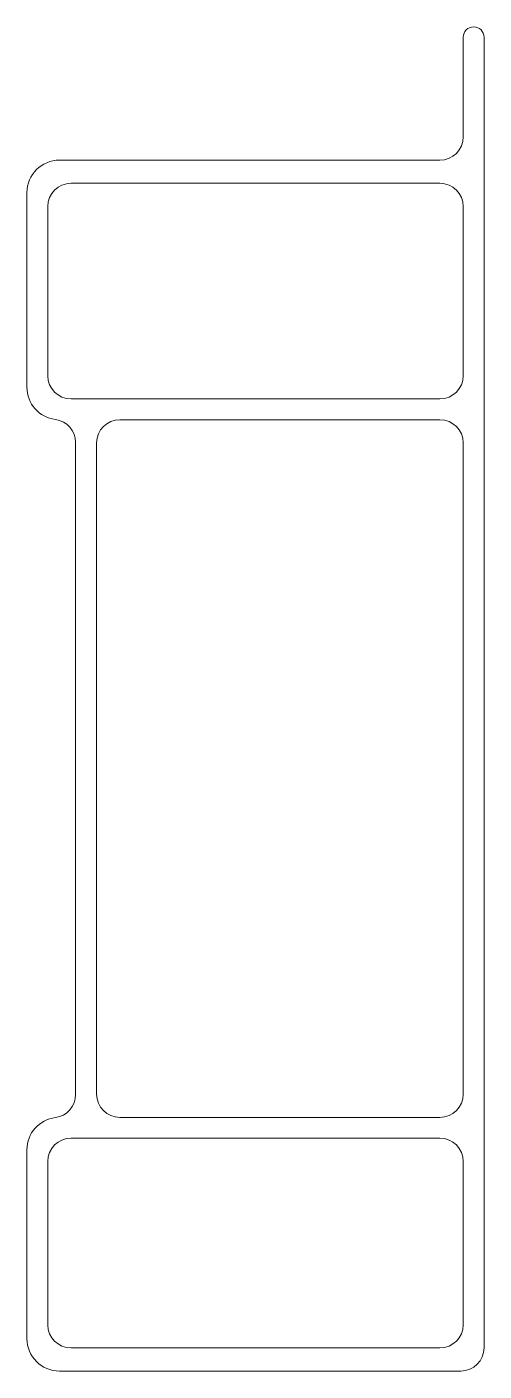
# Model space of a CAD drawing. Header units: millimetres. Extents: x 0 to 39, y 0 to 116.
import ezdxf

# ---------------------------------------------------------------- set-up
doc = ezdxf.new("R2010")
doc.units = ezdxf.units.MM
doc.layers.add('3', color=7, linetype='Continuous', true_color=0xffffff)

msp = doc.modelspace()

# ---------------------------------------------------------------- linework, layer by layer
at = {"layer": '3', "color": 51, "linetype": 'Continuous', "lineweight": 18}
for p, q in [((37.1, 114.6), (37.1, 106)), ((38.9, 114.6), (38.9, 1.5)), ((2.3, 104), (35.1, 104)), ((-0.5, 101.2), (-0.5, 84.4)), ((3.3, 102), (35.1, 102)), ((1.3, 100), (1.3, 85.4)), ((37.1, 100), (37.1, 85.4)), ((3.3, 83.4), (35.1, 83.4)), ((7.5, 81.6), (35.1, 81.6)), ((3.7, 79.637648), (3.7, 23.362352)), ((5.5, 79.6), (5.5, 23.4)), ((37.1, 79.6), (37.1, 23.4)), ((7.5, 21.4), (35.1, 21.4)), ((-0.5, 18.6), (-0.5, 2.3)), ((3.3, 19.6), (35.1, 19.6)), ((1.3, 17.6), (1.3, 3.5)), ((37.1, 17.6), (37.1, 3.5)), ((3.3, 1.5), (35.1, 1.5)), ((2.3, -0.5), (36.9, -0.5))]:
    msp.add_line(p, q, dxfattribs=at)
for centre, radius, start, end in [((38, 114.6), 0.9, 0, 180), ((35.1, 106), 2, 270, 0), ((2.3, 101.2), 2.8, 90, 180), ((3.3, 100), 2, 90, 180), ((35.1, 100), 2, 0, 90), ((3.3, 85.4), 2, 180, 270), ((35.1, 85.4), 2, 270, 0), ((2.3, 84.4), 2.8, 180, 262.819244), ((1.7, 79.637648), 2, 0, 82.819244), ((7.5, 79.6), 2, 90, 180), ((35.1, 79.6), 2, 0, 90), ((1.7, 23.362352), 2, 277.180756, 0), ((7.5, 23.4), 2, 180, 270), ((35.1, 23.4), 2, 270, 0), ((2.3, 18.6), 2.8, 97.180756, 180), ((3.3, 17.6), 2, 90, 180), ((35.1, 17.6), 2, 0, 90), ((3.3, 3.5), 2, 180, 270), ((35.1, 3.5), 2, 270, 0), ((2.3, 2.3), 2.8, 180, 270), ((36.9, 1.5), 2, 270, 0)]:
    msp.add_arc(centre, radius, start, end, dxfattribs=at)

doc.saveas('drawing.dxf')
